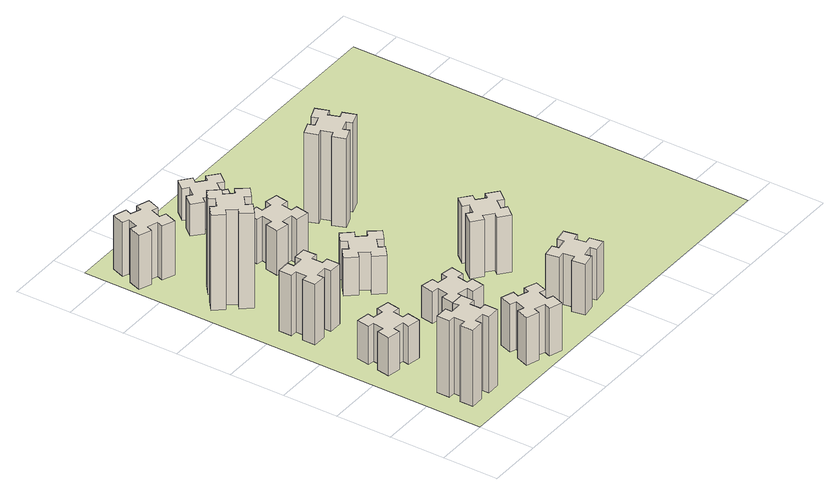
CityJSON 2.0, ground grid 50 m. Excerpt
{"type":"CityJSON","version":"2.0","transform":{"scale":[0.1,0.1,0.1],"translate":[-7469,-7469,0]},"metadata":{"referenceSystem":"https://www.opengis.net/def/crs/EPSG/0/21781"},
"CityObjects":{
"building1":{"type":"Building","attributes":{"class":"1000","function":"1000","usage":"1000","yearOfConstruction":2016,"roofType":"1000","measuredHeight":72,"storeysAboveGround":30,"storeysBelowGround":0},"geometry":[{"type":"Solid","lod":"1","boundaries":[[[[0,1,2,3,4,5,6,7,8,9,10,11,12,13,14,15,16,17,18,19]],[[17,16,20,21]],[[16,15,22,20]],[[15,14,23,22]],[[14,13,24,23]],[[13,12,25,24]],[[12,11,26,25]],[[11,10,27,26]],[[10,9,28,27]],[[9,8,29,28]],[[8,7,30,29]],[[7,6,31,30]],[[6,5,32,31]],[[5,4,33,32]],[[4,3,34,33]],[[3,2,35,34]],[[2,1,36,35]],[[1,0,37,36]],[[0,19,38,37]],[[19,18,39,38]],[[18,17,21,39]],[[24,25,26,27,28,29,30,31,32,33,34,35,36,37,38,39,21,20,22,23]]]]}]},
"building2":{"type":"Building","attributes":{"class":"1000","function":"1000","usage":"1000","yearOfConstruction":2016,"roofType":"1000","measuredHeight":36,"storeysAboveGround":30,"storeysBelowGround":0},"geometry":[{"type":"Solid","lod":"1","boundaries":[[[[40,41,42,43,44,45,46,47,48,49,50,51,52,53,54,55,56,57,58,59]],[[57,56,60,61]],[[56,55,62,60]],[[55,54,63,62]],[[54,53,64,63]],[[53,52,65,64]],[[52,51,66,65]],[[51,50,67,66]],[[50,49,68,67]],[[49,48,69,68]],[[48,47,70,69]],[[47,46,71,70]],[[46,45,72,71]],[[45,44,73,72]],[[44,43,74,73]],[[43,42,75,74]],[[42,41,76,75]],[[41,40,77,76]],[[40,59,78,77]],[[59,58,79,78]],[[58,57,61,79]],[[64,65,66,67,68,69,70,71,72,73,74,75,76,77,78,79,61,60,62,63]]]]}]},
"building3":{"type":"Building","attributes":{"class":"1000","function":"1000","usage":"1000","yearOfConstruction":2016,"roofType":"1000","measuredHeight":57,"storeysAboveGround":30,"storeysBelowGround":0},"geometry":[{"type":"Solid","lod":"1","boundaries":[[[[80,81,82,83,84,85,86,87,88,89,90,91,92,93,94,95,96,97,98,99]],[[97,96,100,101]],[[96,95,102,100]],[[95,94,103,102]],[[94,93,104,103]],[[93,92,105,104]],[[92,91,106,105]],[[91,90,107,106]],[[90,89,108,107]],[[89,88,109,108]],[[88,87,110,109]],[[87,86,111,110]],[[86,85,112,111]],[[85,84,113,112]],[[84,83,114,113]],[[83,82,115,114]],[[82,81,116,115]],[[81,80,117,116]],[[80,99,118,117]],[[99,98,119,118]],[[98,97,101,119]],[[104,105,106,107,108,109,110,111,112,113,114,115,116,117,118,119,101,100,102,103]]]]}]},
"building4":{"type":"Building","attributes":{"class":"1000","function":"1000","usage":"1000","yearOfConstruction":2016,"roofType":"1000","measuredHeight":90,"storeysAboveGround":30,"storeysBelowGround":0},"geometry":[{"type":"Solid","lod":"1","boundaries":[[[[120,121,122,123,124,125,126,127,128,129,130,131,132,133,134,135,136,137,138,139]],[[137,136,140,141]],[[136,135,142,140]],[[135,134,143,142]],[[134,133,144,143]],[[133,132,145,144]],[[132,131,146,145]],[[131,130,147,146]],[[130,129,148,147]],[[129,128,149,148]],[[128,127,150,149]],[[127,126,151,150]],[[126,125,152,151]],[[125,124,153,152]],[[124,123,154,153]],[[123,122,155,154]],[[122,121,156,155]],[[121,120,157,156]],[[120,139,158,157]],[[139,138,159,158]],[[138,137,141,159]],[[144,145,146,147,148,149,150,151,152,153,154,155,156,157,158,159,141,140,142,143]]]]}]},
"building5":{"type":"Building","attributes":{"class":"1000","function":"1000","usage":"1000","yearOfConstruction":2016,"roofType":"1000","measuredHeight":45,"storeysAboveGround":30,"storeysBelowGround":0},"geometry":[{"type":"Solid","lod":"1","boundaries":[[[[160,161,162,163,164,165,166,167,168,169,170,171,172,173,174,175,176,177,178,179]],[[177,176,180,181]],[[176,175,182,180]],[[175,174,183,182]],[[174,173,184,183]],[[173,172,185,184]],[[172,171,186,185]],[[171,170,187,186]],[[170,169,188,187]],[[169,168,189,188]],[[168,167,190,189]],[[167,166,191,190]],[[166,165,192,191]],[[165,164,193,192]],[[164,163,194,193]],[[163,162,195,194]],[[162,161,196,195]],[[161,160,197,196]],[[160,179,198,197]],[[179,178,199,198]],[[178,177,181,199]],[[184,185,186,187,188,189,190,191,192,193,194,195,196,197,198,199,181,180,182,183]]]]}]},
"building6":{"type":"Building","attributes":{"class":"1000","function":"1000","usage":"1000","yearOfConstruction":2016,"roofType":"1000","measuredHeight":51,"storeysAboveGround":30,"storeysBelowGround":0},"geometry":[{"type":"Solid","lod":"1","boundaries":[[[[200,201,202,203,204,205,206,207,208,209,210,211,212,213,214,215,216,217,218,219]],[[217,216,220,221]],[[216,215,222,220]],[[215,214,223,222]],[[214,213,224,223]],[[213,212,225,224]],[[212,211,226,225]],[[211,210,227,226]],[[210,209,228,227]],[[209,208,229,228]],[[208,207,230,229]],[[207,206,231,230]],[[206,205,232,231]],[[205,204,233,232]],[[204,203,234,233]],[[203,202,235,234]],[[202,201,236,235]],[[201,200,237,236]],[[200,219,238,237]],[[219,218,239,238]],[[218,217,221,239]],[[224,225,226,227,228,229,230,231,232,233,234,235,236,237,238,239,221,220,222,223]]]]}]},
"building7":{"type":"Building","attributes":{"class":"1000","function":"1000","usage":"1000","yearOfConstruction":2016,"roofType":"1000","measuredHeight":30,"storeysAboveGround":30,"storeysBelowGround":0},"geometry":[{"type":"Solid","lod":"1","boundaries":[[[[240,241,242,243,244,245,246,247,248,249,250,251,252,253,254,255,256,257,258,259]],[[257,256,260,261]],[[256,255,262,260]],[[255,254,263,262]],[[254,253,264,263]],[[253,252,265,264]],[[252,251,266,265]],[[251,250,267,266]],[[250,249,268,267]],[[249,248,269,268]],[[248,247,270,269]],[[247,246,271,270]],[[246,245,272,271]],[[245,244,273,272]],[[244,243,274,273]],[[243,242,275,274]],[[242,241,276,275]],[[241,240,277,276]],[[240,259,278,277]],[[259,258,279,278]],[[258,257,261,279]],[[264,265,266,267,268,269,270,271,272,273,274,275,276,277,278,279,261,260,262,263]]]]}]},
"building8":{"type":"Building","attributes":{"class":"1000","function":"1000","usage":"1000","yearOfConstruction":2016,"roofType":"1000","measuredHeight":36,"storeysAboveGround":30,"storeysBelowGround":0},"geometry":[{"type":"Solid","lod":"1","boundaries":[[[[280,281,282,283,284,285,286,287,288,289,290,291,292,293,294,295,296,297,298,299]],[[297,296,300,301]],[[296,295,302,300]],[[295,294,303,302]],[[294,293,304,303]],[[293,292,305,304]],[[292,291,306,305]],[[291,290,307,306]],[[290,289,308,307]],[[289,288,309,308]],[[288,287,310,309]],[[287,286,311,310]],[[286,285,312,311]],[[285,284,313,312]],[[284,283,314,313]],[[283,282,315,314]],[[282,281,316,315]],[[281,280,317,316]],[[280,299,318,317]],[[299,298,319,318]],[[298,297,301,319]],[[304,305,306,307,308,309,310,311,312,313,314,315,316,317,318,319,301,300,302,303]]]]}]},
"building9":{"type":"Building","attributes":{"class":"1000","function":"1000","usage":"1000","yearOfConstruction":2016,"roofType":"1000","measuredHeight":42,"storeysAboveGround":30,"storeysBelowGround":0},"geometry":[{"type":"Solid","lod":"1","boundaries":[[[[320,321,322,323,324,325,326,327,328,329,330,331,332,333,334,335,336,337,338,339]],[[337,336,340,341]],[[336,335,342,340]],[[335,334,343,342]],[[334,333,344,343]],[[333,332,345,344]],[[332,331,346,345]],[[331,330,347,346]],[[330,329,348,347]],[[329,328,349,348]],[[328,327,350,349]],[[327,326,351,350]],[[326,325,352,351]],[[325,324,353,352]],[[324,323,354,353]],[[323,322,355,354]],[[322,321,356,355]],[[321,320,357,356]],[[320,339,358,357]],[[339,338,359,358]],[[338,337,341,359]],[[344,345,346,347,348,349,350,351,352,353,354,355,356,357,358,359,341,340,342,343]]]]}]},
"building10":{"type":"Building","attributes":{"class":"1000","function":"1000","usage":"1000","yearOfConstruction":2016,"roofType":"1000","measuredHeight":48,"storeysAboveGround":30,"storeysBelowGround":0},"geometry":[{"type":"Solid","lod":"1","boundaries":[[[[360,361,362,363,364,365,366,367,368,369,370,371,372,373,374,375,376,377,378,379]],[[377,376,380,381]],[[376,375,382,380]],[[375,374,383,382]],[[374,373,384,383]],[[373,372,385,384]],[[372,371,386,385]],[[371,370,387,386]],[[370,369,388,387]],[[369,368,389,388]],[[368,367,390,389]],[[367,366,391,390]],[[366,365,392,391]],[[365,364,393,392]],[[364,363,394,393]],[[363,362,395,394]],[[362,361,396,395]],[[361,360,397,396]],[[360,379,398,397]],[[379,378,399,398]],[[378,377,381,399]],[[384,385,386,387,388,389,390,391,392,393,394,395,396,397,398,399,381,380,382,383]]]]}]},
"building11":{"type":"Building","attributes":{"class":"1000","function":"1000","usage":"1000","yearOfConstruction":2016,"roofType":"1000","measuredHeight":30,"storeysAboveGround":30,"storeysBelowGround":0},"geometry":[{"type":"Solid","lod":"1","boundaries":[[[[400,401,402,403,404,405,406,407,408,409,410,411,412,413,414,415,416,417,418,419]],[[417,416,420,421]],[[416,415,422,420]],[[415,414,423,422]],[[414,413,424,423]],[[413,412,425,424]],[[412,411,426,425]],[[411,410,427,426]],[[410,409,428,427]],[[409,408,429,428]],[[408,407,430,429]],[[407,406,431,430]],[[406,405,432,431]],[[405,404,433,432]],[[404,403,434,433]],[[403,402,435,434]],[[402,401,436,435]],[[401,400,437,436]],[[400,419,438,437]],[[419,418,439,438]],[[418,417,421,439]],[[424,425,426,427,428,429,430,431,432,433,434,435,436,437,438,439,421,420,422,423]]]]}]},
"building12":{"type":"Building","attributes":{"class":"1000","function":"1000","usage":"1000","yearOfConstruction":2016,"roofType":"1000","measuredHeight":54,"storeysAboveGround":30,"storeysBelowGround":0},"geometry":[{"type":"Solid","lod":"1","boundaries":[[[[440,441,442,443,444,445,446,447,448,449,450,451,452,453,454,455,456,457,458,459]],[[457,456,460,461]],[[456,455,462,460]],[[455,454,463,462]],[[454,453,464,463]],[[453,452,465,464]],[[452,451,466,465]],[[451,450,467,466]],[[450,449,468,467]],[[449,448,469,468]],[[448,447,470,469]],[[447,446,471,470]],[[446,445,472,471]],[[445,444,473,472]],[[444,443,474,473]],[[443,442,475,474]],[[442,441,476,475]],[[441,440,477,476]],[[440,459,478,477]],[[459,458,479,478]],[[458,457,461,479]],[[464,465,466,467,468,469,470,471,472,473,474,475,476,477,478,479,461,460,462,463]]]]}]},
"building13":{"type":"Building","attributes":{"class":"1000","function":"1000","usage":"1000","yearOfConstruction":2016,"roofType":"1000","measuredHeight":84,"storeysAboveGround":30,"storeysBelowGround":0},"geometry":[{"type":"Solid","lod":"1","boundaries":[[[[480,481,482,483,484,485,486,487,488,489,490,491,492,493,494,495,496,497,498,499]],[[497,496,500,501]],[[496,495,502,500]],[[495,494,503,502]],[[494,493,504,503]],[[493,492,505,504]],[[492,491,506,505]],[[491,490,507,506]],[[490,489,508,507]],[[489,488,509,508]],[[488,487,510,509]],[[487,486,511,510]],[[486,485,512,511]],[[485,484,513,512]],[[484,483,514,513]],[[483,482,515,514]],[[482,481,516,515]],[[481,480,517,516]],[[480,499,518,517]],[[499,498,519,518]],[[498,497,501,519]],[[504,505,506,507,508,509,510,511,512,513,514,515,516,517,518,519,501,500,502,503]]]]}]},
"landuse1":{"type":"LandUse","attributes":{"name":"plot1","function":"1010"},"geometry":[{"type":"MultiSurface","lod":"1","boundaries":[[[520,521,522,523]]]}]}
},
"vertices":[
[325,265,0],[425,265,0],[425,205,0],[545,205,0],[545,325,0],[485,325,0],[485,425,0],[545,425,0],[545,545,0],[425,545,0],[425,485,0],[325,485,0],[325,545,0],[205,545,0],[205,425,0],[265,425,0],[265,325,0],[205,325,0],[205,205,0],[325,205,0],[265,325,720],[205,325,720],[265,425,720],[205,425,720],[205,545,720],[325,545,720],[325,485,720],[425,485,720],[425,545,720],[545,545,720],[545,425,720],[485,425,720],[485,325,720],[545,325,720],[545,205,720],[425,205,720],[425,265,720],[325,265,720],[325,205,720],[205,205,720],
[307,1016,0],[405,998,0],[395,939,0],[513,918,0],[534,1037,0],[475,1047,0],[492,1145,0],[551,1135,0],[572,1253,0],[454,1274,0],[444,1215,0],[345,1232,0],[356,1291,0],[237,1312,0],[217,1194,0],[276,1184,0],[258,1085,0],[199,1096,0],[178,977,0],[297,957,0],[258,1085,360],[199,1096,360],[276,1184,360],[217,1194,360],[237,1312,360],[356,1291,360],[345,1232,360],[444,1215,360],[454,1274,360],[572,1253,360],[551,1135,360],[492,1145,360],[475,1047,360],[534,1037,360],[513,918,360],[395,939,360],[405,998,360],[307,1016,360],[297,957,360],[178,977,360],
[425,1965,0],[325,1965,0],[325,2025,0],[205,2025,0],[205,1905,0],[265,1905,0],[265,1805,0],[205,1805,0],[205,1685,0],[325,1685,0],[325,1745,0],[425,1745,0],[425,1685,0],[545,1685,0],[545,1805,0],[485,1805,0],[485,1905,0],[545,1905,0],[545,2025,0],[425,2025,0],[485,1905,570],[545,1905,570],[485,1805,570],[545,1805,570],[545,1685,570],[425,1685,570],[425,1745,570],[325,1745,570],[325,1685,570],[205,1685,570],[205,1805,570],[265,1805,570],[265,1905,570],[205,1905,570],[205,2025,570],[325,2025,570],[325,1965,570],[425,1965,570],[425,2025,570],[545,2025,570],
[492,2628,0],[427,2704,0],[473,2743,0],[396,2835,0],[304,2758,0],[343,2712,0],[266,2647,0],[228,2693,0],[136,2616,0],[213,2524,0],[259,2563,0],[323,2486,0],[277,2448,0],[354,2356,0],[446,2433,0],[408,2479,0],[484,2543,0],[523,2497,0],[615,2574,0],[538,2666,0],[484,2543,900],[523,2497,900],[408,2479,900],[446,2433,900],[354,2356,900],[277,2448,900],[323,2486,900],[259,2563,900],[213,2524,900],[136,2616,900],[228,2693,900],[266,2647,900],[343,2712,900],[304,2758,900],[396,2835,900],[473,2743,900],[427,2704,900],[492,2628,900],[538,2666,900],[615,2574,900],
[1200,362,0],[1106,396,0],[1127,452,0],[1014,493,0],[973,380,0],[1029,360,0],[995,266,0],[939,287,0],[897,174,0],[1010,133,0],[1031,189,0],[1125,155,0],[1104,99,0],[1217,57,0],[1258,170,0],[1202,191,0],[1236,285,0],[1292,264,0],[1333,377,0],[1220,418,0],[1236,285,450],[1292,264,450],[1202,191,450],[1258,170,450],[1217,57,450],[1104,99,450],[1125,155,450],[1031,189,450],[1010,133,450],[897,174,450],[939,287,450],[995,266,450],[1029,360,450],[973,380,450],[1014,493,450],[1127,452,450],[1106,396,450],[1200,362,450],[1220,418,450],[1333,377,450],
[362,3251,0],[396,3345,0],[452,3324,0],[493,3437,0],[380,3478,0],[360,3422,0],[266,3456,0],[287,3512,0],[174,3553,0],[133,3440,0],[189,3420,0],[155,3326,0],[99,3347,0],[57,3234,0],[170,3193,0],[191,3249,0],[285,3215,0],[264,3159,0],[377,3117,0],[418,3230,0],[285,3215,510],[264,3159,510],[191,3249,510],[170,3193,510],[57,3234,510],[99,3347,510],[155,3326,510],[189,3420,510],[133,3440,510],[174,3553,510],[287,3512,510],[266,3456,510],[360,3422,510],[380,3478,510],[493,3437,510],[452,3324,510],[396,3345,510],[362,3251,510],[418,3230,510],[377,3117,510],
[1016,1084,0],[998,985,0],[939,996,0],[918,877,0],[1037,857,0],[1047,916,0],[1145,898,0],[1135,839,0],[1253,818,0],[1274,937,0],[1215,947,0],[1232,1045,0],[1291,1035,0],[1312,1153,0],[1194,1174,0],[1184,1115,0],[1085,1132,0],[1096,1191,0],[977,1212,0],[957,1094,0],[1085,1132,300],[1096,1191,300],[1184,1115,300],[1194,1174,300],[1312,1153,300],[1291,1035,300],[1232,1045,300],[1215,947,300],[1274,937,300],[1253,818,300],[1135,839,300],[1145,898,300],[1047,916,300],[1037,857,300],[918,877,300],[939,996,300],[998,985,300],[1016,1084,300],[957,1094,300],[977,1212,300],
[1083,1972,0],[1006,1907,0],[968,1953,0],[876,1876,0],[953,1784,0],[999,1823,0],[1063,1746,0],[1017,1708,0],[1094,1616,0],[1186,1693,0],[1148,1739,0],[1224,1803,0],[1263,1757,0],[1355,1834,0],[1278,1926,0],[1232,1888,0],[1167,1964,0],[1213,2003,0],[1136,2095,0],[1044,2018,0],[1167,1964,360],[1213,2003,360],[1232,1888,360],[1278,1926,360],[1355,1834,360],[1263,1757,360],[1224,1803,360],[1148,1739,360],[1186,1693,360],[1094,1616,360],[1017,1708,360],[1063,1746,360],[999,1823,360],[953,1784,360],[876,1876,360],[968,1953,360],[1006,1907,360],[1083,1972,360],[1044,2018,360],[1136,2095,360],
[1115,2527,0],[1132,2625,0],[1191,2615,0],[1212,2733,0],[1094,2754,0],[1084,2695,0],[985,2712,0],[996,2771,0],[877,2792,0],[857,2674,0],[916,2664,0],[898,2565,0],[839,2576,0],[818,2457,0],[937,2437,0],[947,2496,0],[1045,2478,0],[1035,2419,0],[1153,2398,0],[1174,2517,0],[1045,2478,420],[1035,2419,420],[947,2496,420],[937,2437,420],[818,2457,420],[839,2576,420],[898,2565,420],[916,2664,420],[857,2674,420],[877,2792,420],[996,2771,420],[985,2712,420],[1084,2695,420],[1094,2754,420],[1212,2733,420],[1191,2615,420],[1132,2625,420],[1115,2527,420],[1174,2517,420],[1153,2398,420],
[1738,405,0],[1756,307,0],[1697,297,0],[1717,178,0],[1836,199,0],[1825,258,0],[1924,276,0],[1934,217,0],[2052,237,0],[2031,356,0],[1972,345,0],[1955,444,0],[2014,454,0],[1993,572,0],[1875,551,0],[1885,492,0],[1787,475,0],[1777,534,0],[1658,513,0],[1679,395,0],[1787,475,480],[1777,534,480],[1885,492,480],[1875,551,480],[1993,572,480],[2014,454,480],[1955,444,480],[1972,345,480],[2031,356,480],[2052,237,480],[1934,217,480],[1924,276,480],[1825,258,480],[1836,199,480],[1717,178,480],[1697,297,480],[1756,307,480],[1738,405,480],[1679,395,480],[1658,513,480],
[1063,3444,0],[999,3368,0],[953,3406,0],[876,3314,0],[968,3237,0],[1006,3283,0],[1083,3219,0],[1044,3173,0],[1136,3096,0],[1213,3188,0],[1167,3226,0],[1232,3303,0],[1278,3264,0],[1355,3356,0],[1263,3433,0],[1224,3387,0],[1148,3452,0],[1186,3498,0],[1094,3575,0],[1017,3483,0],[1148,3452,300],[1186,3498,300],[1224,3387,300],[1263,3433,300],[1355,3356,300],[1278,3264,300],[1232,3303,300],[1167,3226,300],[1213,3188,300],[1136,3096,300],[1044,3173,300],[1083,3219,300],[1006,3283,300],[968,3237,300],[876,3314,300],[953,3406,300],[999,3368,300],[1063,3444,300],[1017,3483,300],[1094,3575,300],
[1746,1163,0],[1823,1099,0],[1784,1053,0],[1876,976,0],[1953,1068,0],[1907,1106,0],[1972,1183,0],[2018,1144,0],[2095,1236,0],[2003,1313,0],[1964,1267,0],[1888,1332,0],[1926,1378,0],[1834,1455,0],[1757,1363,0],[1803,1324,0],[1739,1248,0],[1693,1286,0],[1616,1194,0],[1708,1117,0],[1739,1248,540],[1693,1286,540],[1803,1324,540],[1757,1363,540],[1834,1455,540],[1926,1378,540],[1888,1332,540],[1964,1267,540],[2003,1313,540],[2095,1236,540],[2018,1144,540],[1972,1183,540],[1907,1106,540],[1953,1068,540],[1876,976,540],[1784,1053,540],[1823,1099,540],[1746,1163,540],[1708,1117,540],[1616,1194,540],
[1876,2586,0],[1842,2680,0],[1898,2700,0],[1857,2813,0],[1744,2772,0],[1765,2716,0],[1671,2682,0],[1650,2738,0],[1537,2697,0],[1579,2584,0],[1635,2605,0],[1669,2511,0],[1613,2490,0],[1654,2377,0],[1767,2419,0],[1746,2475,0],[1840,2509,0],[1860,2453,0],[1973,2494,0],[1932,2607,0],[1840,2509,840],[1860,2453,840],[1746,2475,840],[1767,2419,840],[1654,2377,840],[1613,2490,840],[1669,2511,840],[1635,2605,840],[1579,2584,840],[1537,2697,840],[1650,2738,840],[1671,2682,840],[1765,2716,840],[1744,2772,840],[1857,2813,840],[1898,2700,840],[1842,2680,840],[1876,2586,840],[1932,2607,840],[1973,2494,840],
[5,3705,0],[3705,3705,0],[3705,5,0],[5,5,0]
]}
